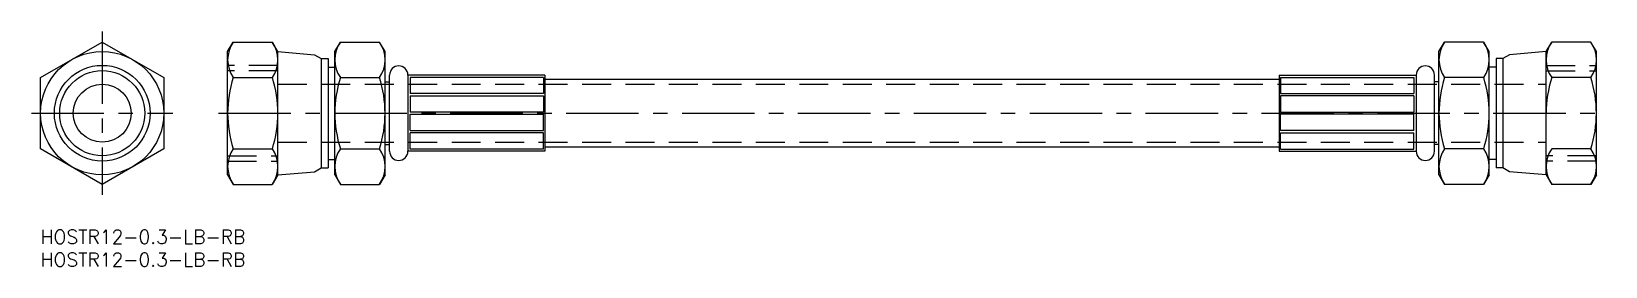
# Model space of a CAD drawing. Extents: x -2 to 343, y -8 to 43.
import ezdxf

# ---------------------------------------------------------------- set-up
doc = ezdxf.new("R2010")
doc.units = 0
doc.header["$LTSCALE"] = 0.5
doc.linetypes.add('CENTER', pattern=[50.8, 31.75, -6.35, 6.35, -6.35])
doc.linetypes.add('DASHED', pattern=[19.05, 12.7, -6.35])
for name, color, linetype in [('MSM_CENTER', 1, 'CENTER'), ('MSM_CONTINUOUS', 7, 'CONTINUOUS'), ('MSM_DASHED', 4, 'DASHED'), ('MSM_NARROW', 5, 'CONTINUOUS'), ('MSM_PART_NUMBER', 7, 'CONTINUOUS')]:
    doc.layers.add(name, color=color, linetype=linetype)
doc.styles.get("Standard").update_dxf_attribs({"font": 'txt.shx', "height": 3, "bigfont": 'bigfont.shx'})

# ---------------------------------------------------------------- blocks, each defined once
blk = doc.blocks.new('*U2')
at = {"layer": 'MSM_PART_NUMBER'}
blk.add_text('HOSTR12-0.3-LB-RB', height=3, dxfattribs=at).set_placement((0, -3))
blk = doc.blocks.new('*U3')
at = {"layer": 'MSM_PART_NUMBER'}
blk.add_text('HOSTR12-0.3-LB-RB', height=3, dxfattribs=at).set_placement((0, -8))

msp = doc.modelspace()

# ---------------------------------------------------------------- linework, layer by layer
at = {"layer": 'MSM_CENTER'}
for p, q in [((13.5, 43.49), (13.5, 7.69)), ((-2, 25.59), (29, 25.59)), ((39, 25.59), (343, 25.59))]:
    msp.add_line(p, q, dxfattribs=at)
at = {"layer": 'MSM_CONTINUOUS'}
for p, q in [((0, 33.38), (13.5, 41.18)), ((13.5, 41.18), (27, 33.38)), ((41, 39.09), (42.21, 41.18)), ((41, 12.09), (41, 39.09)), ((42.21, 41.18), (50.79, 41.18)), ((52, 39.09), (50.79, 41.18)), ((52, 12.09), (52, 39.09)), ((52, 39.07), (60.06, 38.38)), ((60.06, 38.38), (61.5, 37.55)), ((64.5, 39.09), (65.71, 41.18)), ((64.5, 12.09), (64.5, 39.09)), ((65.71, 41.18), (74.29, 41.18)), ((75.5, 39.09), (74.29, 41.18)), ((75.5, 12.09), (75.5, 39.09)), ((306.5, 39.09), (307.71, 41.18)), ((306.5, 12.09), (306.5, 39.09)), ((316.29, 41.18), (307.71, 41.18)), ((317.5, 39.09), (316.29, 41.18)), ((317.5, 12.09), (317.5, 39.09)), ((321.94, 38.38), (320.5, 37.55)), ((330, 39.07), (321.94, 38.38)), ((330, 39.09), (331.21, 41.18)), ((330, 12.09), (330, 39.09)), ((339.79, 41.18), (331.21, 41.18)), ((341, 39.09), (339.79, 41.18)), ((341, 12.09), (341, 39.09)), ((61.5, 37.55), (63, 37.55)), ((61.5, 37.55), (61.5, 13.6)), ((63, 37.55), (63, 13.6)), ((63, 35.7), (64.5, 35.7)), ((319, 35.7), (317.5, 35.7)), ((319, 37.55), (319, 13.6)), ((320.5, 37.55), (319, 37.55)), ((320.5, 37.55), (320.5, 13.6)), ((0, 17.79), (0, 33.38)), ((27, 33.38), (27, 17.79)), ((42.21, 33.38), (50.79, 33.38)), ((65.71, 33.38), (74.29, 33.38)), ((75.5, 32.44), (76.5, 32.44)), ((76.5, 17.24), (76.5, 33.94)), ((110.5, 33.94), (80.5, 33.94)), ((80.5, 33.94), (80.5, 17.24)), ((81, 33.44), (81, 29.89)), ((110.25, 33.44), (81, 33.44)), ((110.25, 33.44), (110.25, 29.89)), ((110.5, 33.94), (110.5, 17.24)), ((271.5, 32.94), (110.5, 32.94)), ((271.5, 33.94), (271.5, 17.24)), ((271.5, 33.94), (301.5, 33.94)), ((271.75, 33.44), (271.75, 29.89)), ((271.75, 33.44), (301, 33.44)), ((301, 33.44), (301, 29.89)), ((301.5, 33.94), (301.5, 17.24)), ((305.5, 17.24), (305.5, 33.94)), ((306.5, 32.44), (305.5, 32.44)), ((316.29, 33.38), (307.71, 33.38)), ((339.79, 33.38), (331.21, 33.38)), ((110.25, 29.89), (81, 29.89)), ((81, 29.39), (81, 25.84)), ((81, 29.39), (110.25, 29.39)), ((110.25, 29.39), (110.25, 25.84)), ((271.75, 29.89), (301, 29.89)), ((301, 29.39), (271.75, 29.39)), ((271.75, 29.39), (271.75, 25.84)), ((301, 29.39), (301, 25.84)), ((110.25, 25.84), (81, 25.84)), ((81, 21.79), (81, 25.34)), ((81, 25.34), (110.25, 25.34)), ((110.25, 21.79), (110.25, 25.34)), ((271.75, 25.84), (301, 25.84)), ((301, 25.34), (271.75, 25.34)), ((271.75, 21.79), (271.75, 25.34)), ((301, 21.79), (301, 25.34)), ((81, 21.79), (110.25, 21.79)), ((81, 17.74), (81, 21.29)), ((110.25, 21.29), (81, 21.29)), ((110.25, 17.74), (110.25, 21.29)), ((301, 21.79), (271.75, 21.79)), ((271.75, 21.29), (301, 21.29)), ((271.75, 17.74), (271.75, 21.29)), ((301, 17.74), (301, 21.29)), ((13.5, 10), (0, 17.79)), ((27, 17.79), (13.5, 10)), ((42.21, 17.79), (50.79, 17.79)), ((65.71, 17.79), (74.29, 17.79)), ((75.5, 18.74), (76.5, 18.74)), ((110.25, 17.74), (81, 17.74)), ((110.5, 18.24), (271.5, 18.24)), ((271.75, 17.74), (301, 17.74)), ((306.5, 18.74), (305.5, 18.74)), ((316.29, 17.79), (307.71, 17.79)), ((339.79, 17.79), (331.21, 17.79)), ((63, 15.45), (64.5, 15.45)), ((110.5, 17.24), (80.5, 17.24)), ((271.5, 17.24), (301.5, 17.24)), ((319, 15.45), (317.5, 15.45)), ((41, 12.09), (42.21, 10)), ((52, 12.09), (50.79, 10)), ((52, 12.07), (60.06, 12.77)), ((60.06, 12.77), (61.5, 13.6)), ((61.5, 13.6), (63, 13.6)), ((64.5, 12.09), (65.71, 10)), ((75.5, 12.09), (74.29, 10)), ((306.5, 12.09), (307.71, 10)), ((317.5, 12.09), (316.29, 10)), ((320.5, 13.6), (319, 13.6)), ((321.94, 12.77), (320.5, 13.6)), ((330, 12.07), (321.94, 12.77)), ((330, 12.09), (331.21, 10)), ((341, 12.09), (339.79, 10)), ((42.21, 10), (50.79, 10)), ((65.71, 10), (74.29, 10)), ((316.29, 10), (307.71, 10)), ((339.79, 10), (331.21, 10))]:
    msp.add_line(p, q, dxfattribs=at)
for radius in [13.5, 10.48, 6.35]:
    msp.add_circle((13.5, 25.59), radius, dxfattribs=at)
for centre, radius, start, end in [((47.9, 37.28), 6.9, 145.6158, 214.3842), ((45.1, 37.28), 6.9, 325.6158, 34.3842), ((71.4, 37.28), 6.9, 145.6158, 214.3842), ((68.6, 37.28), 6.9, 325.6158, 34.3842), ((313.4, 37.28), 6.9, 145.6158, 214.3842), ((310.6, 37.28), 6.9, 325.6158, 34.3842), ((336.9, 37.28), 6.9, 145.6158, 214.3842), ((334.1, 37.28), 6.9, 325.6158, 34.3842), ((78.5, 33.94), 2, 0, 180), ((303.5, 33.94), 2, 0, 180), ((66.79, 25.59), 25.79, 162.412, 197.588), ((26.21, 25.59), 25.79, 342.412, 17.588), ((90.29, 25.59), 25.79, 162.412, 197.588), ((49.71, 25.59), 25.79, 342.412, 17.588), ((332.29, 25.59), 25.79, 162.412, 197.588), ((291.71, 25.59), 25.79, 342.412, 17.588), ((355.79, 25.59), 25.79, 162.412, 180.0313), ((315.21, 25.59), 25.79, 342.412, 17.588), ((47.9, 13.9), 6.9, 145.6158, 214.3842), ((45.1, 13.9), 6.9, 325.6158, 34.3842), ((71.4, 13.9), 6.9, 145.6158, 214.3842), ((68.6, 13.9), 6.9, 325.6158, 34.3842), ((313.4, 13.9), 6.9, 145.6158, 214.3842), ((310.6, 13.9), 6.9, 325.6158, 34.3842), ((336.9, 13.9), 6.9, 145.6158, 214.3842), ((334.1, 13.9), 6.9, 325.6158, 34.3842), ((78.5, 17.24), 2, 180, 0), ((303.5, 17.24), 2, 180, 0)]:
    msp.add_arc(centre, radius, start, end, dxfattribs=at)
at = {"layer": 'MSM_DASHED'}
for p, q in [((52, 36.05), (41, 36.05)), ((52, 34.89), (41, 34.89)), ((330, 36.05), (341, 36.05)), ((330, 34.89), (341, 34.89)), ((52, 31.94), (330, 31.94)), ((52, 19.24), (330, 19.24)), ((41, 16.26), (52, 16.26)), ((41, 15.1), (52, 15.1)), ((341, 16.26), (330, 16.26)), ((341, 15.1), (330, 15.1))]:
    msp.add_line(p, q, dxfattribs=at)
at = {"layer": 'MSM_NARROW'}
msp.add_circle((13.5, 25.59), 9.32, dxfattribs=at)

# ---------------------------------------------------------------- block references
at = {"layer": 'MSM_CONTINUOUS'}
for name in ['*U2', '*U3']:
    msp.add_blockref(name, (0, 0), dxfattribs=at)

doc.saveas('drawing.dxf')
